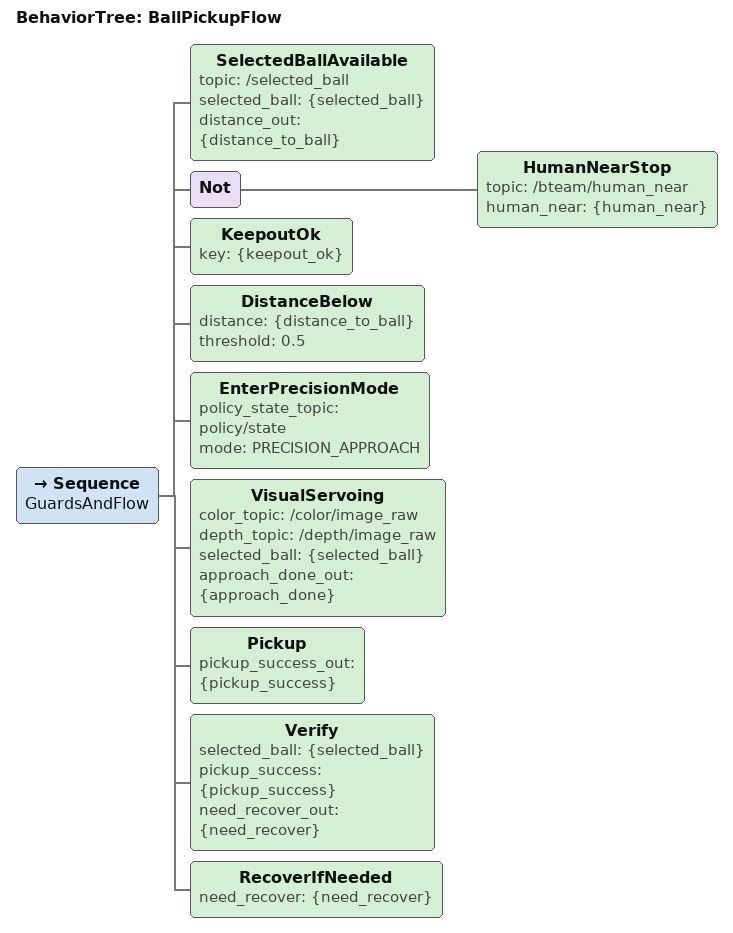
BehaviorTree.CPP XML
<!-- BehaviorTree.CPP v3 XML -->
<root main_tree_to_execute="BallPickupFlow">

  <!-- === 공통 포트/블랙보드 키 ===
       입력:  /selected_ball, policy/state, keepout_ok
       출력:  approach_done, pickup_success, need_recover
       내부:  distance_to_ball, human_near
  -->
  <BehaviorTree ID="BallPickupFlow">

    <!-- ── 가드 레이어: 환경/안전 조건 먼저 확인 ── -->
    <Sequence name="GuardsAndFlow">

      <!-- (1) 선택된 공 수신 및 거리 계산 -->
      <!-- /selected_ball를 구독해 {selected_ball}와 {distance_to_ball} 채우기 -->
      <SelectedBallAvailable topic="/selected_ball"
                             selected_ball="{selected_ball}"
                             distance_out="{distance_to_ball}"/>

      <!-- (2) B팀(휴먼 근접) 신호: true면 즉시 실패로 트리 중단 -->
      <!-- 내부적으로 /bteam/human_near (std_msgs/Bool) 구독한다고 가정 -->
      <Not>
        <HumanNearStop topic="/bteam/human_near" human_near="{human_near}"/>
      </Not>

      <!-- (3) Keepout/안전구역 통과 여부 -->
      <!-- keepout_ok는 Topic/Param/서비스 등으로 확인하는 조건 노드 -->
      <KeepoutOk key="{keepout_ok}"/>

      <!-- (4) 정밀 접근 모드 진입 전 거리 가드: 0.5 m 미만 -->
      <DistanceBelow distance="{distance_to_ball}" threshold="0.5"/>

      <!-- ── 본 플로우: EnterPrecisionMode → VisualServoing → Pickup → Verify → RecoverIfNeeded ── -->

      <!-- EnterPrecisionMode: policy/state로 모드 전환 -->
      <EnterPrecisionMode policy_state_topic="policy/state"
                          mode="PRECISION_APPROACH"/>

      <!-- VisualServoing: 뎁스/비전 서보링으로 미세 정렬/접근
           성공 시 approach_done=true 토픽(또는 블랙보드)로 알림 -->
      <VisualServoing color_topic="/color/image_raw"
                      depth_topic="/depth/image_raw"
                      selected_ball="{selected_ball}"
                      approach_done_out="{approach_done}"/>

      <!-- Pickup: 집게/서보 암으로 집기 → 성공/실패 반환 -->
      <Pickup pickup_success_out="{pickup_success}"/>

      <!-- Verify: IMU/포스/비전으로 실수거 여부 확인, 실패 시 need_recover=true 세팅 -->
      <Verify selected_ball="{selected_ball}"
              pickup_success="{pickup_success}"
              need_recover_out="{need_recover}"/>

      <!-- RecoverIfNeeded: need_recover가 true면 회복 루틴 실행(자세 재정렬/다른 공 전환 등) -->
      <RecoverIfNeeded need_recover="{need_recover}"/>

    </Sequence>
  </BehaviorTree>

  <!-- === 노드 타입 선언(플러그인 ID) ===
       컨트롤 패키지에서 등록한 커스텀 노드들의 ID를 아래와 동일하게 맞추세요. -->

</root>
